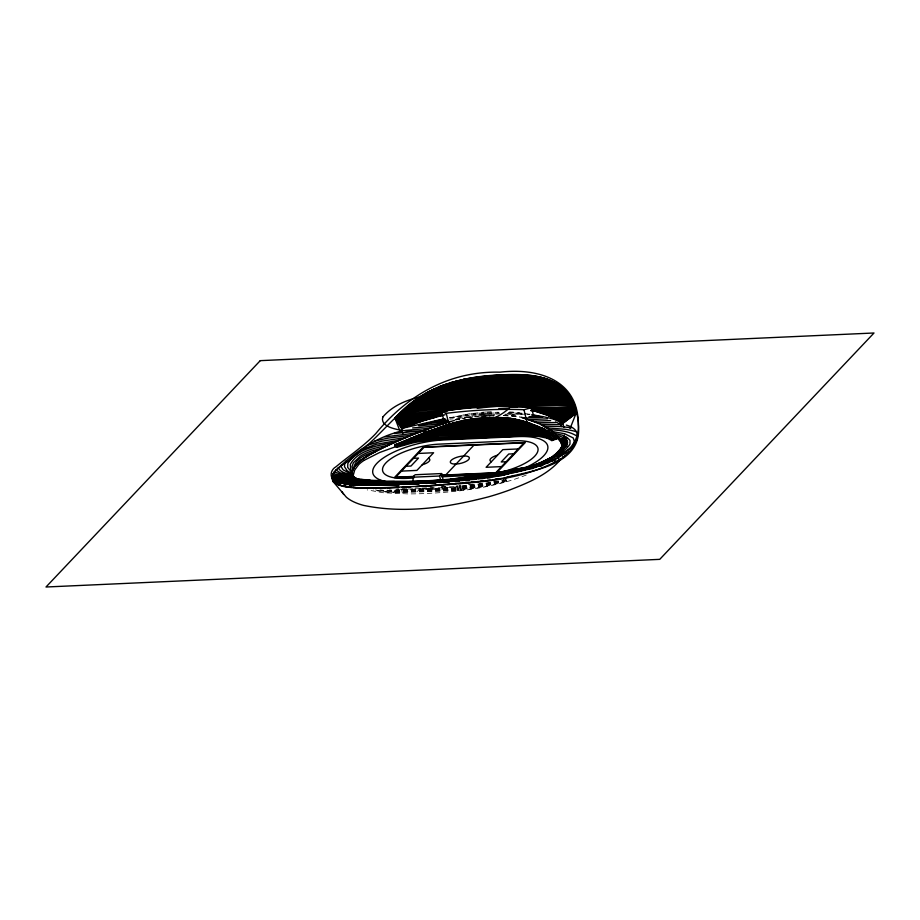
<?xml version="1.0" encoding="UTF-8"?>
<svg xmlns="http://www.w3.org/2000/svg" width="920" height="920" viewBox="0 0 920 920"><rect width="100%" height="100%" fill="white"/><g stroke="black" fill="none" stroke-linecap="round" stroke-linejoin="round"><path stroke-width="0.69" stroke-dasharray="4.6 3.45" d="M444.601 486.036L445.268 488.819L443.256 491.268L442.267 487.105M396.186 489.578L393.265 492.671A107.076 37.846 -13.4 0 1 373.566 489.98M433.584 487.796L429.755 491.843L428.858 488.048M472.765 484.127L467.947 489.221A106.559 37.662 -13.4 0 0 506.655 481.367M526.309 474.996C492.924 488.244 456.711 492.269 421.072 493.706A222.03 78.487 -13.4 0 1 407.813 493.902L383.26 492.752L367.195 489.888M455.595 420.129L459.425 419.255M449.788 417.749L469.154 413.839L488.807 411.677M455.089 419.658L466.06 417.795M461.989 418.669L465.382 418.048M449.546 417.829L477.181 414.046L498.674 412.758M513.303 412.16L508.334 412.585M468.268 417.461L472.673 416.863L455.066 418.657M467.659 417.645L476.215 416.668M519.547 412.85L507.173 413.666M464.807 489.118L462.645 489.394M464.922 489.624L462.772 489.9M461.805 485.829L463.956 485.553A108.422 38.329 -13.4 0 0 473.133 484.265M461.921 486.335L464.082 486.059A108.422 38.329 -13.4 0 0 482.517 483.172M462.047 486.841L464.197 486.576A108.422 38.329 -13.4 0 0 496.351 480.769M462.162 487.358L464.324 487.082A108.422 38.329 -13.4 0 0 498.605 480.769M462.288 487.864L464.439 487.588A108.422 38.329 -13.4 0 0 505.114 479.642M462.403 488.37L464.565 488.094A108.422 38.329 -13.4 0 0 506.299 479.86M462.53 488.888L464.68 488.612A108.422 38.329 -13.4 0 0 506.425 480.378M455.446 419.716L459.701 419.186M460.598 485.449L458.999 485.645M460.724 485.955L459.114 486.151M460.851 486.473L459.241 486.657M460.966 486.979L459.356 487.174M461.092 487.485L459.482 487.68M461.207 487.991L459.597 488.186M461.334 488.508L459.724 488.692M461.449 489.014L459.839 489.21M461.575 489.52L459.966 489.716M461.69 490.026L460.08 490.222M457.918 485.772L456.32 485.944M458.045 486.277L456.447 486.45M458.171 486.784L456.561 486.967M458.286 487.289L456.688 487.473M458.413 487.807L456.803 487.979M458.528 488.313L456.929 488.497M458.654 488.819L457.044 489.003M458.769 489.325L457.171 489.509M458.896 489.842L457.297 490.015M459.011 490.348L457.412 490.532M477.077 416.323L494.58 414.759M522.215 414.138L505.77 414.655M449.742 419.175L453.284 418.853M455.584 416.449L499.514 413.942M462.898 414.966L499.548 413.034M449.811 417.956L495.385 414.978M471.051 413.563L498.306 412.194M491.349 411.711L482.804 412.125M441.266 486.691L446.855 486.438M406.893 488.761L396.808 488.842M421.947 488.083L432.986 487.577M441.381 487.197L455.377 486.576M420.704 488.647L396.934 489.348M422.073 488.589L455.503 487.082M455.618 487.588L396.589 489.842M455.745 488.094L394.45 490.233A108.422 38.329 -13.4 0 1 389.447 489.9M445.268 488.819L418.818 490.003L416.15 492.487L415.161 488.324M455.86 488.612L394.577 490.739A108.422 38.329 -13.4 0 1 384.755 489.946M455.986 489.118L394.691 491.245A108.422 38.329 -13.4 0 1 380.316 489.842M456.101 489.624L394.818 491.763A108.422 38.329 -13.4 0 1 378.247 489.98M456.228 490.13L394.933 492.269M395.059 492.775L456.343 490.647L455.446 486.852M494.017 415.909L481.689 416.334L493.856 415.886M504.585 414.23L530.035 414.172M483.057 416.288L485.806 416.208M503.274 415.575L518.983 415.667M503.677 415.633L519.869 417.036M508.53 412.781L525.699 413.908M509.599 411.815L522.721 413.298M526.803 414.023L529.632 414.379M524.941 413.632L530.346 414.621M505.655 479.159L506.609 481.275M401.488 489.279L402.397 493.074M469.936 484.219A108.422 38.329 -13.4 0 1 468.406 484.437M480.849 482.954A108.422 38.329 -13.4 0 1 479.308 483.23M503.941 479.412A108.422 38.329 -13.4 0 1 502.872 479.688M506.541 480.884A108.422 38.329 -13.4 0 1 464.818 489.095M394.967 492.246A108.422 38.329 -13.4 0 1 375.532 489.946M503.343 415.61A76.257 38.122 -19.6 0 1 522.054 417.461"/><path stroke-width="1.38" d="M401.822 430.928C375.372 437.322 352.498 453.353 333.799 472.592C327.255 488.922 353.395 487.289 363.32 488.163C375.084 488.152 386.86 488.002 398.613 487.462M561.947 446.959L564.27 435.125L562.223 445.153L562.235 438.311L561.947 446.959L558.819 451.892L567.456 440.335L560.211 450.328L566.789 438.587L561.269 448.684L565.719 436.85C558.083 468.659 515.453 467.912 489.865 474.065M562.051 446.545C559.188 429.042 536.762 422.602 522.054 417.461M414.092 441.301L414.023 442.566L396.853 447.35L395.381 446.349L395.002 444.739L414.218 436.897M352.82 476.859L354.729 469.936L358.673 464.6A41.733 14.754 -13.4 0 1 364.044 460.368M487.565 417.645A113.896 75.405 -28.6 0 0 440.979 426.903L432.411 429.847A113.758 77.165 -26 0 0 426.96 431.963L425.971 432.365L424.741 440.864L414.023 442.566L413.632 437.149M353.786 468.165C355.189 457.907 367.091 454.112 375.705 451.398M341.469 464.772L341.182 466.762L343.103 469.809L351.911 474.49M415.506 486.703C465.14 482.528 519.524 483.943 563.304 457.332C573.102 449.063 587.776 431.077 566.317 425.097M440.197 427.248L436.54 439.357L530.219 435.631L531.909 433.837M481.022 437.345L487.933 417.875C503.205 416.587 518.868 418.531 533.048 424.488L434.297 429.168L440.323 427.949A123.74 43.746 -13.4 0 1 443.509 427.328M530.219 435.631L534.014 424.902M570.089 428.478L576.115 413.264C569.894 372.611 522.928 372.485 491.349 375.774C462.633 377.752 432.883 384.801 410.527 403.937C390.091 420.693 373.899 442.106 352.325 457.562C346.357 464.404 327.911 470.2 333.028 481.505L346.322 497.156A114.137 40.342 -13.4 0 0 353.717 501.848L355.982 502.849A110.09 38.916 -13.4 0 0 363.688 505.413C404.972 513.981 448.017 507.368 488.336 496.892A112.654 39.825 -13.4 0 0 509.99 489.865C528.091 482.781 547.262 475.076 560.222 459.931M355.902 465.278L359.501 460.701L368.058 455.699M425.488 439.484L424.741 440.864L425.466 440.795A60.145 21.263 -13.4 0 1 436.241 439.622L529.909 435.643M551.759 433.596A88.251 41.526 -39 0 1 555.772 437.161L556.243 439.104L551.885 440.599L547.124 438.173L537.751 436.241A57.465 20.309 -13.4 0 0 533.658 435.827L532.806 435.769A59.662 21.091 -13.4 0 0 531.058 435.678L530.449 435.631L536.441 425.834A101.188 61.283 -34.1 0 1 544.352 429.214C556.335 435.678 551.252 432.285 533.542 430.56A7.268 2.564 -13.4 0 0 532.013 430.537L437.92 434.78L425.466 435.861L409.434 438.725M346.311 460.851L344.758 463.507L344.494 466.704L347.07 470.637L351.831 473.57M545.019 429.594L539.948 436.413L542.305 435.034M413.839 482.781L412.516 477.227L439.622 476.008L441.634 473.547L443.279 480.493M436.597 439.61L437.552 438.472M558.819 451.892L567.721 442.094L557.163 453.387L553.092 456.274L567.042 445.705L555.22 454.859L567.594 443.865L553.553 455.963M551.482 433.435L547.124 438.173L549.907 436.908M445.717 474.973L474.007 445.084M400.292 431.963L394.967 418.186C426.615 381.443 477.089 372.669 523.192 375.187C546.526 374.578 572.067 387.113 576.391 412.01M557.509 453.077C566.823 447.706 560.337 438.863 553.299 436.149M412.516 477.227L415.184 474.743L441.634 473.547M557.163 453.387L562.948 446.545L563.201 443.612L560.866 440.45M551.885 440.599L555.772 437.149M531.197 409.975L547.998 415.426L562.902 423.28L576.115 413.264L562.902 423.28L563.845 427.248M530.449 435.631L532.496 434.24M364.044 460.368L379.511 452.548L404.478 443.509M550.275 457.93C558.026 456.136 572.056 441.933 558.98 437.816M569.112 451.881L566.962 452.835M547.297 459.494C559.486 455.86 578.082 439.38 556.83 435.516M360.732 449.914L376.073 444.325L400.166 440.001M544.422 460.828C553.058 456.009 564.581 452.928 569.952 444.141L570.009 440.381L567.284 437.69L562.361 435.194L554.507 433.412L541.293 424.822M402.937 441.565L404.294 444.877L403.385 443.451M565.662 453.41L538.729 463.139M402.845 433.584L401.626 428.433L417.898 422.349M361.514 479.78L363.273 479.791M363.872 480.47L365.861 479.619L368.563 480.666M364.504 480.757L367.827 479.872M541.581 462.035C552.115 457.47 563.27 453.87 572.343 446.706L574.436 441.738L573.24 437.943L564.558 433.699L551.977 431.491M366.378 445.591L381.972 441.105L405.996 437.552M395.381 446.349L397.359 445.602M394.967 418.186L401.626 428.433L424.258 420.359L445.084 414.724M556.117 438.587L552.909 439.691L548.009 437.207L540.672 435.413L531.07 434.619A2.346 0.828 -13.4 0 0 530.575 434.608L436.69 438.84L413.931 441.6L396.267 446.534L395.266 445.843M425.971 432.365L425.086 432.664A91.114 63.767 -20.4 0 0 414.207 436.885M454.388 420.463C428.352 427.754 403.202 438.081 378.844 449.765C369.299 455.02 358.11 459.919 352.751 470.016C348.945 484.84 376.096 478.607 384.376 481.16M562.591 456.837L564.673 456.205M448.362 422.119C420.601 431.031 393.139 441.565 367.69 455.894C361.629 459.609 345.931 470.189 354.878 477.664M409.595 438.679L421.222 435.413M419.612 421.82L431.549 418.324M431.606 418.324L436.609 416.898M535.854 464.186L558.704 457.907M415.61 438L411.746 439.116A92.253 32.614 -13.4 0 0 395.036 444.831L396.853 447.35M417.427 436.954L404.271 440.944L425.327 436.862L437.609 435.792L531.656 431.56A6.037 2.139 -13.4 0 1 532.922 431.584L542.834 432.4L550.678 434.309L555.358 436.69A90.919 32.142 -13.4 0 0 547.883 431.974L545.767 431.169M422.176 424.81L443.543 419.221M507.23 473.88C539.35 467.601 589.248 456.619 576.391 412.137M446.28 413.31A238.464 84.295 -13.4 0 1 524.009 409.722L531.599 407.744L533.818 417.07M401.626 428.433L444.843 418.669M374.773 441.013L388.205 438.092L411.861 435.16M532.91 465.163L555.289 460.287M524.526 467.544L495.454 473.202L450.731 479.216M426.27 433.63L415.012 436.54L438.219 433.768L532.381 429.525A8.498 3.001 -13.4 0 1 534.163 429.548L548.676 431.457L540.408 428.559M558.67 459.62L560.809 459.16M384.916 436.862L417.76 432.825M507.955 476.94C535.578 470.269 583.107 463.634 578.323 424.637C578.462 379.454 537.855 367.781 500.054 372.163C449.075 370.978 407.502 395.163 375.728 433.653C363.745 446.177 349.209 455.733 335.961 466.785C329.429 470.35 329.199 480.022 337.318 481.539M529.839 466.084L548.216 462.829M437.31 429.617L429.973 431.169A117.691 41.596 -13.4 0 0 427.535 431.721L533.462 426.478A12.19 4.312 -13.4 0 1 536.026 426.512L538.971 426.753A118.128 41.757 -13.4 0 0 536.843 426.247L531.817 425.235M382.214 448.143L372.002 450.823A27.232 9.625 -13.4 0 0 360.26 456.251L353.372 462.76L352.049 466.601L352.82 469.936M440.438 428.455L430.778 430.456L533.818 425.454A13.42 4.749 -13.4 0 1 535.337 425.431L536.441 425.834M426.443 419.808L398.417 423.51M388.343 445.245C374.785 448.109 357.42 450.938 350.301 464.45L350.692 469.395L352.245 471.362M419.957 421.82L399.096 424.546M526.631 466.969L543.639 464.6M433.481 417.772L397.75 422.475M554.622 461.955L557.072 461.587M477.192 408.112L497.168 406.398L515.522 407.284M485.265 474.754L457.562 478.457L431.848 480.78M441.588 415.656L397.072 421.44M394.024 433.55L423.763 430.537M410.009 425.316L400.441 426.615M405.26 427.087L401.108 427.65M482.827 477.986L443.256 482.011L388.619 484.782M394.3 442.554C377.936 445.498 357.489 448.166 347.829 463.496L347.691 467.36L351.865 472.581M443.842 411.666L446.947 411.274M450.524 421.521L426.385 423.66M442.98 423.786L418.749 425.753M483.552 481.045L427.156 486.059L366.678 488.221M523.284 467.843L541.857 465.899M436.298 426.017L412.62 427.961M462.909 477.813L504.873 474.961M450.65 382.536L499.882 378.361L545.146 378.281M446.142 383.939L499.617 379.316L548.274 379.327M442.623 385.25L499.364 380.27L550.93 380.362M439.334 386.526L499.1 381.225L553.242 381.397M436.54 387.745L498.835 382.179L555.116 382.409M456.113 381.029L500.147 377.407L540.948 377.211M433.849 388.964L498.571 383.134L556.876 383.41M431.595 390.114C473.627 384.56 516.016 382.57 558.371 384.41M429.341 391.276C472.558 385.514 516.143 383.525 559.705 385.399M441.646 411.941L409.733 416.265L395.933 417.22M441.933 412.827L410.113 417.243L395.059 418.335M442.209 413.712L410.492 418.22L395.738 419.37M442.497 414.609L410.883 419.186L396.405 420.405M427.248 392.414C471.603 386.457 516.338 384.491 561.039 386.388M429.928 428.272L405.467 430.376M463.461 379.339L500.411 376.452L534.681 376.119M466.359 406.594L467.038 406.525M448.466 420.543L433.906 421.647M425.466 393.518C470.764 387.4 516.453 385.48 562.108 387.366M423.683 394.622C469.901 388.343 516.499 386.469 563.074 388.332M421.9 395.715C469.027 389.286 516.545 387.469 564.04 389.309M477.147 377.119L521.674 375.072M420.348 396.796C468.257 390.218 516.568 388.459 564.857 390.287M418.807 397.877C467.532 391.149 516.66 389.482 565.754 391.253M417.266 398.947L462.633 394.116A40.905 14.455 -13.4 0 1 468.383 393.599L507.495 391.425L566.513 392.219M415.805 400.016C466.026 393.001 516.672 391.483 567.284 393.197M414.425 401.085C465.336 393.933 516.683 392.495 567.973 394.162M413.046 402.143C464.611 394.864 516.637 393.495 568.594 395.14M411.666 403.213C463.898 395.784 516.591 394.496 569.216 396.117M536.889 415.932L528.988 416.748M542.719 417.266L524.618 418.14M445.959 479.688L414.632 481.516L384.284 481.16M519.697 468.694L536.084 467.36M410.366 404.271C463.231 396.692 516.58 395.508 569.837 397.095M409.101 405.341C462.565 397.612 516.522 396.508 570.4 398.072M407.824 406.41C461.874 398.532 516.442 397.497 570.906 399.061M406.548 407.468C461.196 399.464 516.361 398.498 571.412 400.039M575.667 411.251L558.98 411.7L532.691 410.377M575.909 412.344L562.258 412.827L537.291 411.608M575.851 413.448L561.717 413.873L540.971 412.827M574.045 414.69L544.49 414.058M572.251 415.932L547.469 415.253M481.217 475.341L508.587 474.191M349.059 487.163L351.291 487.013M351.175 487.381L354.027 487.197M353.475 487.577L355.534 487.45M405.352 408.549C460.552 400.349 516.304 399.498 571.918 401.028M404.179 409.63C459.908 401.258 516.212 400.487 572.378 402.028M402.994 410.711C459.229 402.19 516.085 401.442 572.757 403.052M401.822 411.78C458.562 403.109 515.947 402.397 573.137 404.064M400.637 412.861C457.895 404.029 515.809 403.362 573.516 405.087M399.452 413.942C457.228 405.007 515.672 404.317 573.896 406.099M398.279 415.023L458.206 408.216L486.806 406.226L512.267 405.835L557.002 407.525L574.275 407.123M397.095 416.104C425.707 414.069 453.985 408.227 482.724 407.376M412.689 424.074L399.763 425.58M345.425 486.645L348.162 486.461M347.197 486.91L349.439 486.76M358.8 487.899L360.928 487.761M445.924 419.497L441.243 419.796M373.44 485.116L369.299 485.277M357.972 487.623L356.005 487.749M361.905 488.014L364.573 487.841M574.655 408.135L556.542 408.537L511.117 406.801M575.034 409.147L559.981 409.641L531.668 408.353M575.414 410.171L559.475 410.676L531.495 409.331M370.587 484.506L353.809 485.323M361.686 485.3L458.217 481.114M476.077 478.906L438.69 481.539A405.916 143.485 -13.4 0 1 417.047 482.643A431.192 152.421 -13.4 0 1 404.88 483.023L349.428 484.794M377.671 485.288L399.004 484.529M468.751 480.125L423.188 482.862A615.503 217.568 -13.4 0 1 403.086 483.609L370.633 484.506M465.647 480.666L468.74 480.481M369.334 488.129L373.152 487.899M515.878 469.522L533.243 468.522M476.284 479.297L423.66 482.597A510.611 180.481 -13.4 0 1 403.983 483.322L349.37 485.208M455.377 481.597L459.322 481.355M365.378 488.083L367.471 487.956M342.366 486.036L344.758 485.886M343.861 486.346L345.897 486.22M448.488 481.999L439.518 482.505M449.086 482.241L443.463 482.551M373.991 488.117L378.511 487.853M446.993 484.587L449.995 484.483M483.46 478.043L424.603 482.091A369.092 130.468 -13.4 0 1 405.777 482.735L349.715 484.345M392.587 485.3L398.693 485.058M379.718 488.048L385.767 487.703M387.492 487.853L398.682 487.255M344.183 484.184L425.074 481.827L488.52 477.284M435.447 482.724L373.531 485.104M435.252 482.988L425.776 483.448M430.755 483.46L435.792 483.207M547.561 418.818L529.403 419.658M427.236 481.045L409.262 481.608M448.799 424.281L522.801 420.946A120.094 42.446 -13.4 0 0 513.164 420.072M528.344 422.694L441.818 426.592A122.992 43.47 -13.4 0 1 452.18 424.764M418.174 453.456L433.596 452.755L416.898 470.407L401.465 471.109M518.247 448.948L502.826 449.638L486.116 467.291L501.549 466.601M413.586 458.309L418.496 458.079L410.975 466.037L406.053 466.256M513.659 453.79L508.748 454.02L501.227 461.966L506.138 461.748M414.264 476.387L395.669 477.227L423.97 447.338L524.043 442.83L495.753 472.719L441.428 475.168M414.241 476.675L394.392 477.572L423.246 447.085L525.332 442.485L496.466 472.972L441.174 475.456M367.678 480.688L365.573 479.918L332.729 480.309M413.781 478.055L406.789 478.365A41.469 14.662 -13.4 0 1 385.882 462.921A41.469 14.662 -13.4 0 1 439.197 444.13L513.785 440.772A41.469 14.662 -13.4 0 1 534.692 456.216A41.469 14.662 -13.4 0 1 481.39 475.007L441.761 476.79M367.126 480.205L370.565 480.688M367.252 480.723L371.139 480.55M411.953 482.413L437.322 481.275M402.063 487.324L410.952 486.921M511.773 470.361L525.469 469.763M368.989 480.251L333.178 481.034M478.101 478.791L483.241 478.561M343.505 483.736L425.546 481.574L495.799 476.456M337.571 484.472L340.216 484.357M419.175 483.736L403.098 484.38M417.599 484.046L409.722 484.368M415.104 484.391L418.715 484.23M570.699 417.07L550.321 416.495M569.365 418.14L552.862 417.645M568.019 419.198L555.323 418.899M566.685 420.267L557.646 420.141M565.351 421.337L559.774 421.303M561.775 422.487L564.017 422.395M362.779 479.584L332.476 479.447M416.61 486.461L427.144 486.059M550.666 420.578L533.473 421.21M373.221 480.573L336.524 481.735M399.326 484.782L384.962 485.323M490.314 473.995L510.209 473.421M429.387 485.725L436.379 485.484M438.426 485.15L443.578 484.978M507.311 471.201L521.732 470.764M487.6 480.182L490.153 480.113M451.731 484.138L455.653 484.012M384.572 484.921L362.584 485.116L347.921 484.069M463.53 483.138L465.704 483.08M458.493 483.609L460.862 483.541M360.41 479.205L332.247 478.572M487.462 477.871L490.141 477.791M339.503 482.862L394.427 481.493M339.468 483.391L376.728 481.884L426.017 481.309A232.817 82.294 -13.4 0 0 446.004 479.918L480.884 476.594L501.503 475.697M495.132 479.101L497.294 479.044M336.593 484.012L338.089 483.966M471.477 482.206L474.639 482.126M467.866 482.655L470.292 482.597M517.971 471.695L502.377 472.063M496.823 472.983L514.13 472.581M480.251 481.194L482.781 481.137M476.445 481.678L478.745 481.631M512.106 476.077L513.866 476.042M506.161 477.342L507.391 477.319M379.534 480.93L334.282 482.356M334.938 482.966L335.708 482.966M356.707 478.354L332.35 476.445M358.397 478.803L332.269 477.503M531.058 435.678L537.751 436.241M543.582 426.109L561.844 426.615L571.216 427.823M562.488 424.626L540.488 424.43M537.142 422.797L556.002 422.498M363.549 488.048L348.645 487.128M355.35 477.848L343.01 476.985L332.66 475.03M546.56 427.834L565.455 429.306A115.782 40.928 -13.4 0 1 574.16 431.1L575.989 431.652M549.332 429.628C558.911 430.192 569.503 431.112 577.507 436.459M509.507 418.899L515.775 419.267L457.274 421.9L464.796 420.923A119.255 42.147 -13.4 0 1 487.772 419.255A119.255 42.147 -13.4 0 1 509.519 418.899M376.774 480.78L380.466 480.976M542.041 428.076L535.405 427.524A10.959 3.875 -13.4 0 0 533.094 427.489L438.84 431.733L423.384 433.251A125.281 44.286 -13.4 0 1 433.101 431.043M544.536 429.341L534.784 428.536A9.729 3.438 -13.4 0 0 532.737 428.513L438.529 432.756L418.841 434.953A123.452 43.642 -13.4 0 1 432.538 431.71M354.257 477.284L342.78 476.019L333.201 473.535M532.427 414.77C542.685 416.76 553.794 417.875 562.902 423.28M353.315 476.698L341.619 474.709L334.443 471.753M529.943 424.43L535.337 425.431L529.828 423.913A123.74 43.746 -13.4 0 0 526.424 423.372M374.762 481.229L376.866 481.597M352.693 476.019L340.17 472.834L336.03 469.924M531.702 414.862L542.179 417.139M531.599 407.744C508.3 403.535 484.414 405.881 461.081 408.584A131.939 46.644 -13.4 0 0 441.761 411.734L443.98 421.061M370.863 480.493L368.379 479.987M538.039 427.961L539.235 428.26M521.088 417.243L536.36 422.418M375.613 481.643L374.923 481.459M533.059 410.492L534.002 410.734M534.934 410.987L545.387 414.368L555.462 418.968M376.464 481.62L375.659 481.401M366.815 480.723L363.538 479.481M365.711 480.666L363.814 479.998M543.421 429.904L551.195 433.228M352.222 475.284C347.645 473.179 340.354 473.121 338.307 467.578M369.667 480.711L361.41 479.354L362.491 479.803M365.022 480.723L363.86 480.32M441.761 411.746L446.269 413.333L448.81 423.982M365.573 479.918L364.699 479.55M338.042 484.598L333.028 481.505M556.416 419.474L557.37 419.991M395.025 444.82L413.735 439.679L425.178 437.862L531.3 432.572A4.807 1.702 -13.4 0 1 532.312 432.595A57.155 20.205 -13.4 0 1 554.933 437.897L555.875 437.575A91.781 32.441 -13.4 0 0 548.009 432.48M554.426 433.331L560.073 439.104L562.028 443.244M343.689 494.442L341.849 491.533M560.13 421.509L561.338 426.546M523.986 409.733L527.148 423.05M436.241 439.622L436.172 439.357A54.855 37.203 -26 0 0 425.466 440.795M439.622 476.008L440.944 481.551M562.568 445.522L562.12 444.061M507.058 419.324A117.737 41.618 -13.4 0 1 512.198 419.52L519.547 420.095L452.778 423.096L461.909 421.797A117.737 41.618 -13.4 0 1 467.889 421.095M448.799 424.258A120.094 42.446 -13.4 0 1 461.023 422.429M517.074 420.842A121.555 42.964 -13.4 0 1 525.734 421.797L445.176 425.442A121.555 42.964 -13.4 0 1 456.504 423.579M520.697 421.671A122.992 43.47 -13.4 0 1 528.367 422.694M523.963 422.544A123.74 43.746 -13.4 0 1 529.713 423.407L530.783 423.591L438.15 427.846L440.197 427.443A123.74 43.746 -13.4 0 1 448.166 425.96M439.748 429.122A124.614 44.045 -13.4 0 1 440.565 428.961M534.072 426.167A124.947 44.171 -13.4 0 1 541.914 428.133M535.969 427.064A123.372 43.608 -13.4 0 1 544.41 429.41M552.149 435.103A91.781 32.441 -13.4 0 1 555.967 438.092L553.92 438.794L548.895 436.241L541.397 434.401L531.691 433.607A3.576 1.265 -13.4 0 0 530.932 433.596L425.028 438.863L413.827 440.645L395.14 445.326A92.253 32.614 -13.4 0 1 408.997 440.496M553.438 436.39A91.781 32.441 -13.4 0 1 556.082 438.598M395.278 445.843A92.253 32.614 -13.4 0 1 405.341 442.232M555.323 438.265A96.013 33.937 -13.4 0 1 556.232 439.104M349.209 486.921A124.51 25.967 -13.2 0 1 338.422 484.483M508.288 477.158A124.522 34.155 -5.9 0 1 483.701 481.298M555.726 421.958A216.959 138.678 -39 0 1 561.487 424.879M530.644 410.573A168.693 94.518 -23.6 0 1 532.53 411.033M510.485 405.916A139.449 78.073 -23.7 0 1 517.534 406.686M498.709 408.848A130.088 72.047 -23.2 0 1 508.334 408.997M495.638 400.119A122.682 70.391 -24.7 0 1 504.125 400.292M478.975 414.943A118.151 57.419 -19.7 0 1 488.244 413.862M478.803 400.901A133.572 79.902 -25 0 1 484.644 400.315M436.77 424.522A157.642 58.328 -18 0 1 443.98 422.579M507.564 474.099A124.522 34.155 -5.9 0 1 482.977 478.25M348.484 483.862A124.51 25.967 -13.2 0 1 337.697 481.424M428.513 458.298A9.591 3.393 -13.4 0 1 422.176 464.818M491.406 461.702A9.591 3.393 -13.4 0 1 497.409 455.193M386.135 481.585A51.543 18.216 -13.4 0 1 381.949 458.953A51.543 18.216 -13.4 0 1 443.129 439.978L517.718 436.62A51.543 18.216 -13.4 0 1 547.722 445.935A51.543 18.216 -13.4 0 1 525.17 467.785M562.557 448.063A44.976 15.904 -13.4 0 1 562.43 448.592M382.8 417.059C380.431 425.178 391.345 428.133 397.233 429.467C411.332 432.262 425.845 431.767 440.082 430.456C464.991 426.121 495.891 424.407 513.314 403.914C515.683 395.796 504.769 392.84 498.881 391.506C484.782 388.7 470.269 389.206 456.032 390.517C431.123 394.853 400.211 396.554 382.8 417.059M260.256 360.651L46 587.006L659.744 559.348L874 332.994L260.256 360.651M462.772 420.635L511.117 418.473L509.496 418.404A119.255 42.147 -13.4 0 0 487.657 418.749A119.255 42.147 -13.4 0 0 464.68 420.394L462.772 420.635M504.47 417.772L470.016 419.324A121.152 42.826 -13.4 0 1 487.542 418.232A121.152 42.826 -13.4 0 1 504.482 417.76M455.239 464.071A9.741 3.438 -13.4 0 0 469.372 457.999A9.741 3.438 -13.4 0 0 454.963 458.01A9.741 3.438 -13.4 0 0 455.239 464.071"/></g></svg>
